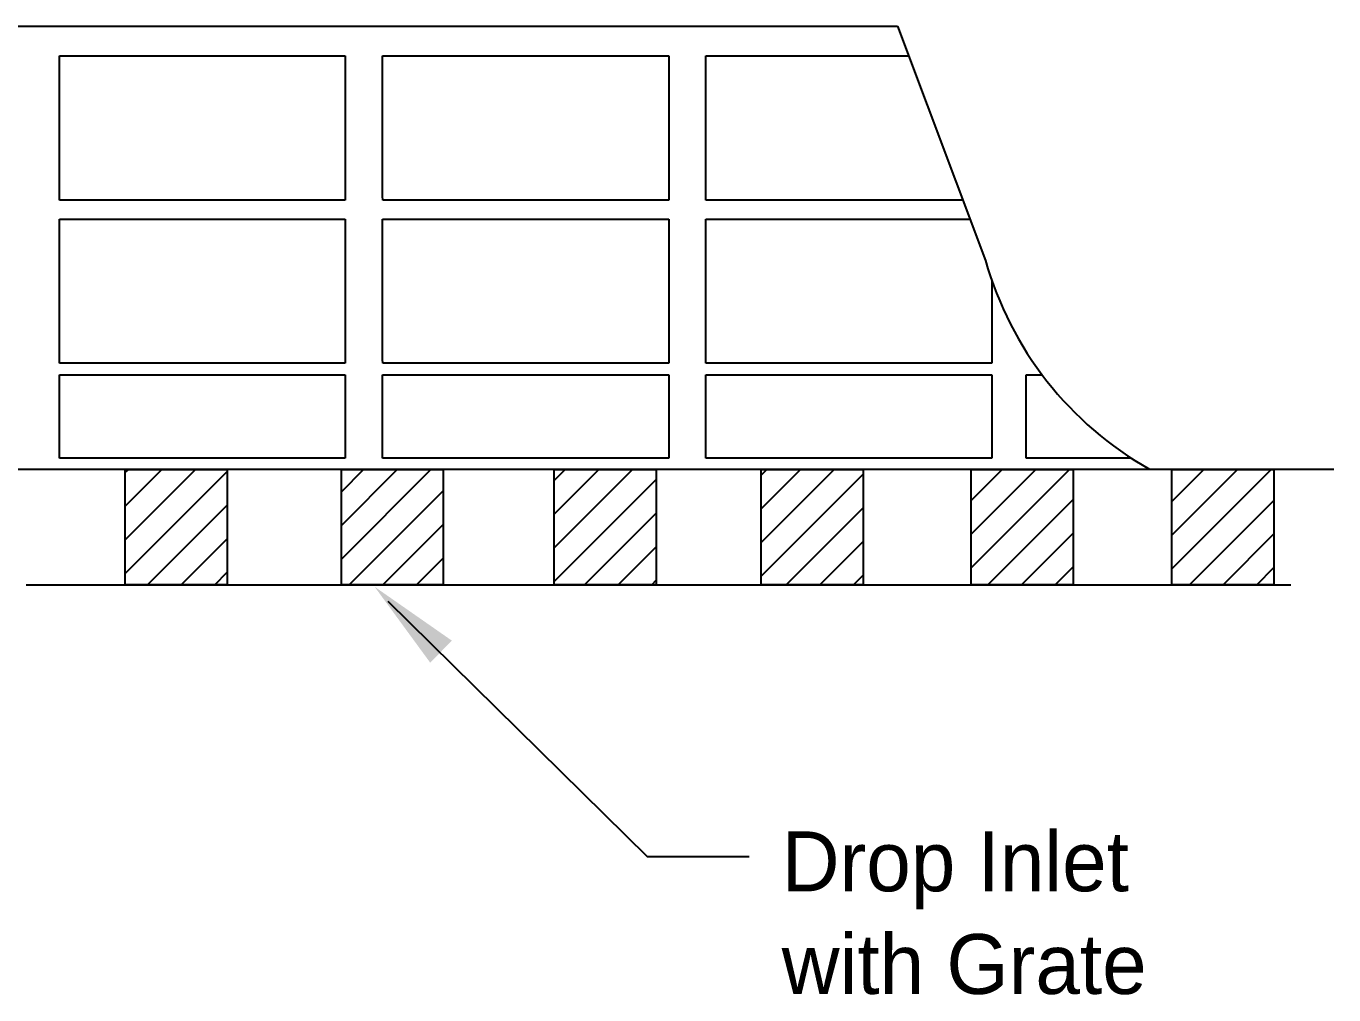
# Paper-space layout 'ESC' of a CAD drawing. Header units: feet, sheet in inches. Extents: x -1.2 to 33.8, y 0.1 to 22.9.
# Drawn here: x 23.298 to 25.18, y 10.482 to 11.876 of the extents above; entities that cross this region are included whole.
import ezdxf

# ---------------------------------------------------------------- set-up
doc = ezdxf.new("R2010")
doc.units = ezdxf.units.FT
doc.header["$MEASUREMENT"] = 0
doc.layers.add('TBLK', color=7, linetype='Continuous')
doc.styles.add('LEROY', font='leroy.shx')

# ---------------------------------------------------------------- blocks, each defined once
blk = doc.blocks.new('ESC DET')
at = {"layer": 'TBLK'}
for p, q in [((24.5171, 12.385), (26.2049, 12.385)), ((26.2049, 12.385), (26.3315, 12.0476)), ((24.9985, 12.3423), (25.4101, 12.3423)), ((24.9985, 12.1401), (24.9985, 12.3423)), ((25.4101, 12.3423), (25.4101, 12.1346)), ((25.4638, 12.3423), (25.8755, 12.3423)), ((25.4638, 12.1401), (25.4638, 12.3423)), ((25.8755, 12.3423), (25.8755, 12.1346)), ((25.9292, 12.3423), (26.2209, 12.3423)), ((25.9292, 12.1401), (25.9292, 12.3423)), ((24.9986, 12.1346), (24.9985, 12.1401)), ((25.4639, 12.1346), (25.4638, 12.1401)), ((25.9292, 12.1346), (25.9292, 12.1401)), ((25.4101, 12.1346), (24.9986, 12.1346)), ((25.8755, 12.1346), (25.4639, 12.1346)), ((26.2988, 12.1346), (25.9292, 12.1346)), ((24.9985, 12.1073), (25.4101, 12.1073)), ((24.9985, 11.9052), (24.9985, 12.1073)), ((25.4101, 12.1073), (25.4101, 11.8997)), ((25.4638, 12.1073), (25.8755, 12.1073)), ((25.4638, 11.9052), (25.4638, 12.1073)), ((25.8755, 12.1073), (25.8755, 11.8997)), ((25.9292, 12.1073), (26.3091, 12.1073)), ((25.9292, 11.9052), (25.9292, 12.1073)), ((26.3408, 12.0182), (26.3408, 11.8997)), ((24.9986, 11.8997), (24.9985, 11.9052)), ((25.4101, 11.8997), (24.9986, 11.8997)), ((25.4639, 11.8997), (25.4638, 11.9052)), ((25.8755, 11.8997), (25.4639, 11.8997)), ((25.9292, 11.8997), (25.9292, 11.9052)), ((26.3408, 11.8997), (25.9292, 11.8997)), ((24.9985, 11.8833), (25.4101, 11.8833)), ((24.9985, 11.7631), (24.9985, 11.8833)), ((25.4101, 11.8833), (25.4101, 11.7631)), ((25.4638, 11.8833), (25.8755, 11.8833)), ((25.4638, 11.7631), (25.4638, 11.8833)), ((25.8755, 11.8833), (25.8755, 11.7631)), ((25.9292, 11.8833), (26.3408, 11.8833)), ((25.9292, 11.7631), (25.9292, 11.8833)), ((26.3408, 11.8833), (26.3408, 11.7631)), ((26.39, 11.8833), (26.4128, 11.8833)), ((26.39, 11.7631), (26.39, 11.8833)), ((24.5114, 11.7472), (26.8329, 11.7472)), ((25.003, 11.7631), (24.9985, 11.7631)), ((25.4101, 11.7631), (25.003, 11.7631)), ((25.0934, 11.7468), (25.2401, 11.7468)), ((25.0934, 11.581), (25.0934, 11.7468)), ((25.0934, 11.7425), (25.0978, 11.7468)), ((25.0934, 11.6941), (25.1462, 11.7468)), ((25.0934, 11.6457), (25.1946, 11.7468)), ((25.2401, 11.7468), (25.2401, 11.581)), ((25.4044, 11.7468), (25.5511, 11.7468)), ((25.4044, 11.581), (25.4044, 11.7468)), ((25.4044, 11.7147), (25.4365, 11.7468)), ((25.4044, 11.6664), (25.4848, 11.7468)), ((25.4044, 11.618), (25.5332, 11.7468)), ((25.4683, 11.7631), (25.4638, 11.7631)), ((25.8755, 11.7631), (25.4683, 11.7631)), ((25.5511, 11.7468), (25.5511, 11.581)), ((25.7109, 11.7468), (25.8576, 11.7468)), ((25.7109, 11.581), (25.7109, 11.7468)), ((25.7109, 11.731), (25.7267, 11.7468)), ((25.7109, 11.6827), (25.7751, 11.7468)), ((25.7109, 11.6343), (25.8235, 11.7468)), ((25.8576, 11.7468), (25.8576, 11.581)), ((25.9336, 11.7631), (25.9292, 11.7631)), ((26.3408, 11.7631), (25.9336, 11.7631)), ((26.0087, 11.7468), (26.1554, 11.7468)), ((26.0087, 11.581), (26.0087, 11.7468)), ((26.0087, 11.6418), (26.1138, 11.7468)), ((26.0087, 11.6902), (26.0654, 11.7468)), ((26.0087, 11.7386), (26.017, 11.7468)), ((26.1554, 11.7468), (26.1554, 11.581)), ((26.3109, 11.7468), (26.4576, 11.7468)), ((26.3109, 11.581), (26.3109, 11.7468)), ((26.3109, 11.6053), (26.4524, 11.7468)), ((26.3109, 11.6537), (26.404, 11.7468)), ((26.3109, 11.7021), (26.3556, 11.7468)), ((26.3945, 11.7631), (26.39, 11.7631)), ((26.5413, 11.7631), (26.3945, 11.7631)), ((26.4576, 11.7468), (26.4576, 11.581)), ((26.5999, 11.7468), (26.7466, 11.7468)), ((26.5999, 11.581), (26.5999, 11.7468)), ((26.5999, 11.6041), (26.7427, 11.7468)), ((26.5999, 11.6525), (26.6943, 11.7468)), ((26.5999, 11.7009), (26.6459, 11.7468)), ((26.7466, 11.7468), (26.7466, 11.581)), ((25.0934, 11.5973), (25.2401, 11.744)), ((25.7109, 11.5859), (25.8576, 11.7326)), ((26.0087, 11.5934), (26.1554, 11.7401)), ((25.4158, 11.581), (25.5511, 11.7163)), ((25.1255, 11.581), (25.2401, 11.6956)), ((26.0447, 11.581), (26.1554, 11.6917)), ((26.335, 11.581), (26.4576, 11.7037)), ((26.6252, 11.581), (26.7466, 11.7024)), ((25.7544, 11.581), (25.8576, 11.6842)), ((25.4642, 11.581), (25.5511, 11.6679)), ((26.3833, 11.581), (26.4576, 11.6553)), ((26.6736, 11.581), (26.7466, 11.6541)), ((25.1739, 11.581), (25.2401, 11.6473)), ((25.8028, 11.581), (25.8576, 11.6358)), ((26.0931, 11.581), (26.1554, 11.6434)), ((25.5125, 11.581), (25.5511, 11.6195)), ((25.2223, 11.581), (25.2401, 11.5989)), ((26.1414, 11.581), (26.1554, 11.595)), ((26.4317, 11.581), (26.4576, 11.6069)), ((26.722, 11.581), (26.7466, 11.6057)), ((24.9508, 11.5809), (26.771, 11.5809)), ((25.2401, 11.581), (25.0934, 11.581)), ((25.5511, 11.581), (25.4044, 11.581)), ((25.8576, 11.581), (25.7109, 11.581)), ((25.8512, 11.581), (25.8576, 11.5875)), ((26.1554, 11.581), (26.0087, 11.581)), ((26.4576, 11.581), (26.3109, 11.581)), ((26.7466, 11.581), (26.5999, 11.581)), ((25.4711, 11.5576), (25.8446, 11.1899)), ((25.8446, 11.1899), (25.9913, 11.1899))]:
    blk.add_line(p, q, dxfattribs=at)
blk.add_arc((26.8153, 12.1849), 0.5029, 195.836, 240.4836, dxfattribs=at)
blk.add_solid([(25.5323, 11.4688), (25.5634, 11.5006), (25.4523, 11.5781)], dxfattribs=at)
at = {"layer": 'TBLK', "style": 'LEROY'}
for s, p in [('Drop Inlet', (26.0382, 11.1398)), ('with Grate', (26.0382, 10.992))]:
    blk.add_text(s, height=0.08621, dxfattribs=at).set_placement(p)

psp = doc.layouts.new('ESC')

# ---------------------------------------------------------------- block references
psp.add_blockref('ESC DET', (-1.6527, -0.5087))

doc.saveas('drawing.dxf')
